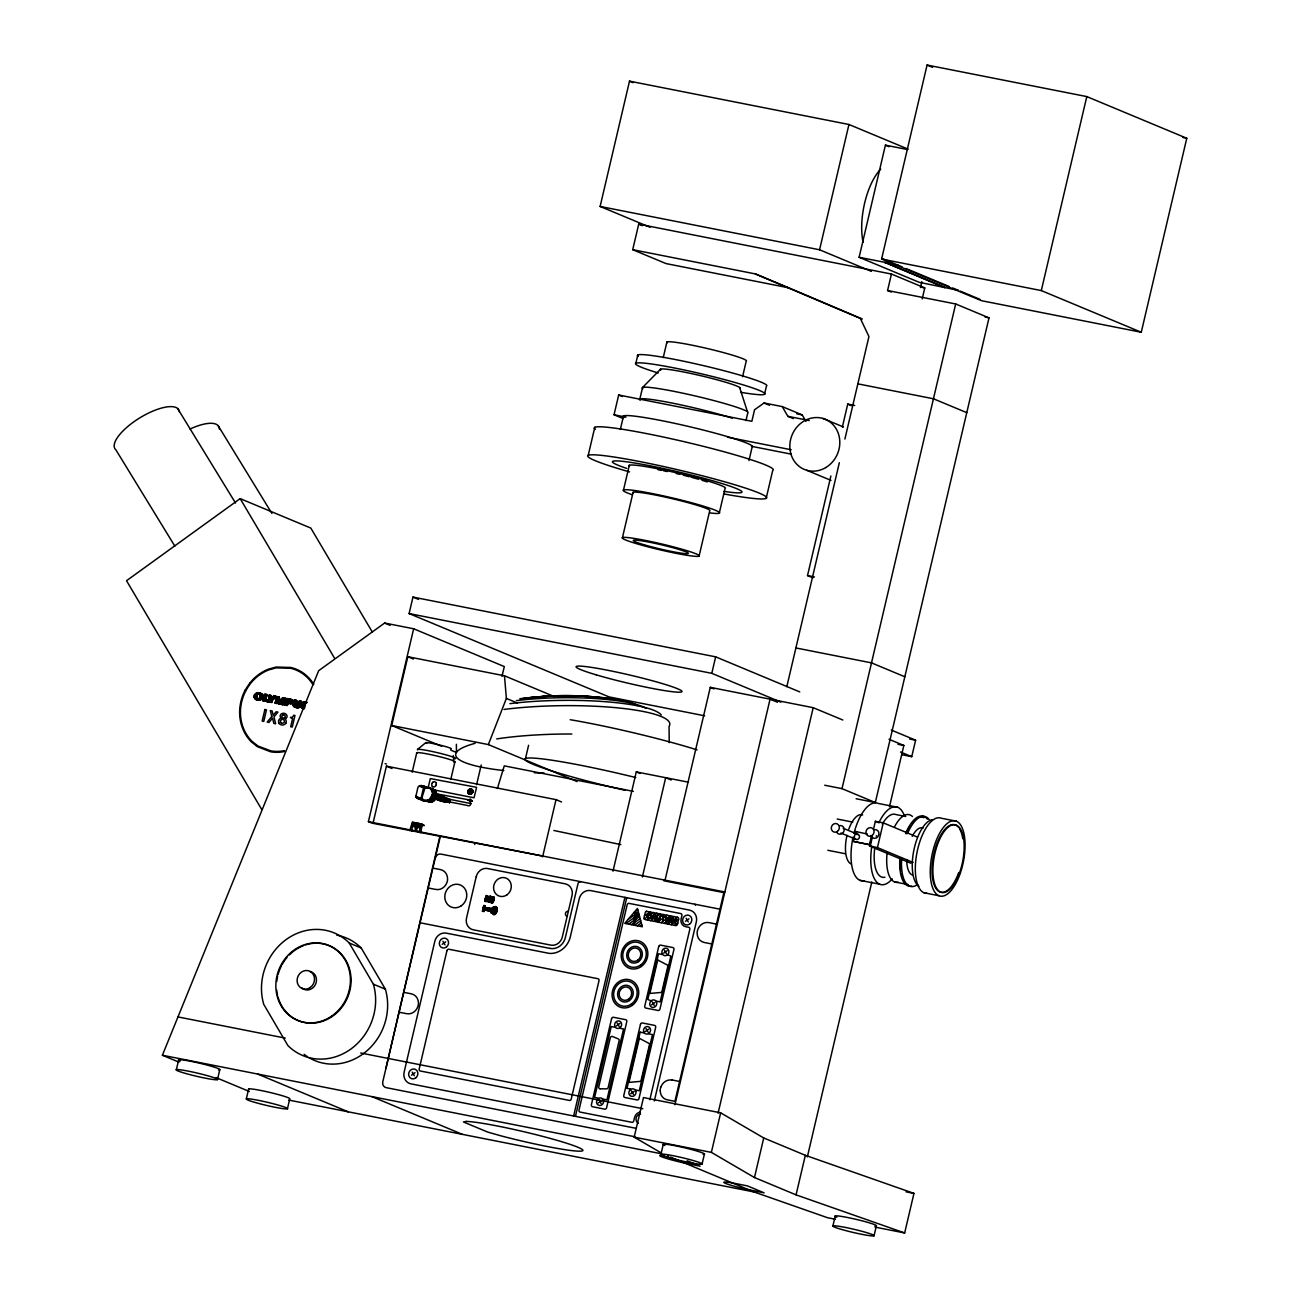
<?xml version="1.0" encoding="UTF-8"?>
<svg xmlns="http://www.w3.org/2000/svg" width="1301" height="1301" viewBox="0 0 1301 1301"><rect width="100%" height="100%" fill="white"/><g stroke="black" fill="none" stroke-linecap="round" stroke-linejoin="round"><path stroke-width="1.5" d="M421.361 799.416L424.955 788.081L424.061 786.373L430.582 788.227L432.664 793.675L429.623 799.383L426.5 800.522L421.361 799.416L423.036 800.717L431.038 802.132L435.396 799.139L466.409 805.254C475.467 808.848 465.839 793.48 472.442 801.253M449.495 803.156L449.967 799.416L432.631 792.195M256.134 699.466C258.948 691.335 250.377 702.361 260.525 699.824A3.399 3.074 -67.4 0 0 262.07 698.702C264.867 695.157 259.826 691.465 256.427 692.994M254.459 697.938L254.411 694.913L256.769 692.896M635.051 920.88C631.457 925.45 640.222 913.562 635.604 913.432M496.023 907.87L491.176 911.302C495.762 923.417 501.698 899.333 491.778 908.765L488.867 910.781M293.115 705.012L294.221 700.003L296.693 700.491C299.637 707.777 288.789 708.053 296.14 702.849M284.886 705.093L287.749 703.093L290.432 703.63A3.61 3.269 -67.4 0 0 291.148 703.678L291.44 703.63A2.114 1.919 -67.4 0 0 292.839 702.556L292.009 699.645L285.358 702.459M468.945 793.886C476.703 787.333 471.125 795.383 470.279 794.228M474.767 844.479L474.816 843.455M285.033 703.841L288.09 701.678L290.237 701.955L290.367 700.784M494.315 897.934L488.525 902.048L492.998 902.65L494.266 897.462L489.713 896.259L488.786 897.771L487.273 897.462L487.647 895.852L486.135 895.511L484.769 901.284L486.298 901.609L486.688 899.967L491.436 896.568M472.182 789.626L467.97 792.618L471.905 789.365L467.872 791.252L470.848 788.91L472.588 790.227L468.783 793.773L472.637 790.341L468.393 793.399L467.872 792.195L471.629 789.187L467.872 792.244M637.067 914.457L634.725 916.05L634.416 918.018M421.215 785.544L418.028 786.942L415.816 796.505L417.865 798.57L421.215 797.757L423.654 787.138L421.248 785.544L427.785 788.048M497.307 908.895L491.42 913.009M634.758 915.937L636.026 913.269M634.855 915.237L636.726 913.497M634.693 916.278L637.067 914.505L634.66 916.408M302.32 704.996L302.255 703.077A1.708 1.545 -67.4 0 1 302.775 702.491A2.846 2.569 -67.4 0 1 303.8 702.02C309.817 701.158 298.677 705.727 305.15 706.41M635.181 920.49C632.79 922.994 634.4 917.107 636.075 917.677L634.237 919.189L635.994 917.953M305.654 703.434L305.605 703.434A2.309 2.082 -67.4 0 0 305.068 703.418L304.662 704.215M634.888 915.01L638.384 912.082L637.425 908.488L624.756 923.32L642.304 926.784L638.384 912.082M276.105 696.474L272.429 700.345L271.925 702.54L269.47 702.052C267.778 686.798 270.429 701.808 273.584 695.937L276.105 696.425L269.746 700.881M639.539 916.424L634.042 920.457L635.945 918.083M634.579 917.091L636.953 914.879L634.66 916.506M634.823 915.465L636.84 913.627M634.546 922.994L633.506 922.913L634.563 922.897M634.514 917.449L625.879 923.547M634.286 918.848L638.954 914.245M472.816 791.528L469.612 794.163M275.178 703.174L276.69 696.539L279.243 697.043L279.975 701.418L282.593 697.71L285.147 698.214L283.585 704.833L281.504 704.426L282.252 700.963L280.024 704.134L278.69 703.874L278.138 700.149L277.227 703.581L275.178 703.174L277.764 701.337M634.059 920.344L635.604 919.157L628.725 924.1M176.351 1069.698L178.676 1059.811M262.867 700.751L264.412 694.116L266.981 694.62L265.778 699.759L269.014 700.393L268.656 701.889L262.867 700.751L266.071 698.523M288.09 701.678L289.993 699.174M295.229 707.321L297.962 705.597L299.084 700.963L301.556 701.45L300.303 706.427A2.212 2.017 -67.4 0 1 298.758 707.63L294.969 707.207M217.446 1079.635A21.223 1.626 13.2 0 0 188.564 1071.195A21.223 1.626 13.2 0 0 184.677 1073.179A21.223 1.626 13.2 0 0 217.446 1079.635L219.771 1069.747M246.328 1098.873L248.654 1088.986M287.44 1108.81A21.223 1.626 13.2 0 0 258.557 1100.37A21.223 1.626 13.2 0 0 254.671 1102.337A21.223 1.626 13.2 0 0 287.44 1108.81L289.749 1098.922A21.223 1.626 13.2 0 0 268.738 1092.173A21.223 1.626 13.2 0 0 248.767 1089.441M704.638 715.794L609.063 696.913L409.099 613.568L412.97 597.078L715.648 656.842L799.741 691.904M372.119 823.208L368.411 821.663L413.653 628.773L384.624 623.049L318.68 670.682L162.397 1055.241L179.05 1062.185M441.657 746.319L391.699 725.503L407.831 656.712L504.479 675.804L554.437 696.62M556.649 799.773L386.413 766.159L372.997 823.354L543.395 856.204M412.189 772.192L416.759 752.71M412.271 824.492L412.807 822.248M411.458 830.949L412.693 825.68M413.49 824.736L414.011 822.492M414.694 824.964L415.214 822.736M415.913 825.208L416.434 822.98M417.117 825.452L417.637 823.208M418.093 825.647L418.613 823.403M419.052 825.826L419.572 823.598M420.012 826.021L420.548 823.777L424.24 825.322M419.085 832.461L420.321 827.192M420.987 826.216L421.508 823.972M420.808 832.803L422.207 824.118L412.352 822.167L409.734 830.607M450.764 779.462L454.878 761.931M439.819 836.543L385.958 1068.186M440.275 836.641L382.787 1081.782A5.106 4.635 -67.4 0 0 386.169 1087.652L634.79 1136.732M650.093 227.285L600.119 206.452L629.505 81.15L848.951 124.489L908.196 149.176M476.605 784.649L481.224 764.972M501.991 676.406L504.3 666.567L413.653 628.773M862.335 319.038L788.65 287.797L666.031 263.583L632.709 249.694L638.71 224.13L891.445 274.039L924.767 287.928L922.198 298.921M588.215 455.35L594.785 427.313M483.029 908.732L485.322 905.756L483.793 905.447L482.443 911.253L483.972 911.546L484.346 909.887L487.29 907.87M525.474 758.581L528.596 745.262M623.13 418.564L614.039 414.775L618.674 395L751.864 421.296L754.564 409.75L764.061 403.001L782.226 406.595L802.229 414.921L805.986 421.41M620.349 429.444L623.504 415.978M635.88 363.223L637.815 354.978M639.848 399.033L642.564 387.487L660.534 369.191M623.504 490.022L629.31 465.286M542.615 856.839L556.015 799.66L561.577 801.969M663.266 357.531L666.909 341.984M622.447 537.622L633.083 492.331M612.999 871.182L636.287 771.9L688.375 782.177M699.076 556.145A39.583 3.041 13.2 0 0 645.231 540.403A39.583 3.041 13.2 0 0 637.978 544.094A39.583 3.041 13.2 0 0 699.076 556.145L709.695 510.87A39.583 3.041 13.2 0 0 670.535 498.283A39.583 3.041 13.2 0 0 633.294 493.193M742.578 376.721L746.221 361.174A40.965 3.139 13.2 0 0 705.695 348.148A40.965 3.139 13.2 0 0 667.153 342.879M573.627 1115.998L624.919 897.348M575.449 1116.356L626.74 897.706M719.258 513.179L725.064 488.46A49.454 3.789 13.2 0 0 676.113 472.735A49.454 3.789 13.2 0 0 629.586 466.376M745.961 420.63L747.766 412.937A54.349 4.163 13.2 0 0 693.986 395.667A54.349 4.163 13.2 0 0 642.857 388.674M642.385 876.988L665.673 777.705L671.235 780.015M597.842 1098.938L598.037 1098.109L594.606 1097.426L611.242 1026.554L614.657 1027.221L614.722 1025.969A3.838 3.48 -67.4 0 1 618.983 1020.96A3.838 3.48 -67.4 0 1 620.642 1027.139L619.91 1027.806A3.838 3.48 -67.4 0 1 615.08 1026.847L614.853 1026.391M748.969 460.554L752.124 447.089A66.449 5.09 13.2 0 0 686.391 425.964A66.449 5.09 13.2 0 0 623.878 417.426M764.5 394.349L766.435 386.104A66.449 5.09 13.2 0 0 700.686 364.979A66.449 5.09 13.2 0 0 638.189 356.441M603.306 1100.028L603.095 1099.556A3.838 3.464 -67.4 0 0 597.143 1099.8A3.838 3.464 -67.4 0 0 599.468 1105.476A3.838 3.464 -67.4 0 0 603.453 1100.435L603.518 1099.182L606.933 1099.865L623.553 1028.977L620.138 1028.31L620.333 1027.465M780.925 702.15L711.793 673.333L715.648 656.842M663.998 879.948L663.803 880.777L723.86 892.632L674.91 1101.345L667.315 1099.833A10.18 9.221 -67.4 0 1 664.063 1098.434A10.278 9.302 -67.4 0 1 660.908 1094.32A10.18 9.221 -67.4 0 1 660.257 1090.742M665.039 880.24L710.281 687.351L813.19 707.679L842.804 720.006M657.932 915.14L656.55 917.986A2.049 1.854 -67.4 0 0 657.916 920.344A2.049 1.854 -67.4 0 0 660.192 918.701L660.209 915.595C661.51 921.319 654.208 919.921 657.932 915.14L660.323 913.871M871.394 271.389L819.565 249.776L848.951 124.489M626.984 1088.319L640.157 1032.165M766.159 498.397L772.729 470.377A91.916 7.058 13.2 0 0 681.773 441.137A91.916 7.058 13.2 0 0 595.305 429.33M635.815 1091.311A3.838 3.48 -67.4 0 1 633.815 1095.962A3.838 3.48 -67.4 0 1 629.391 1094.775A3.838 3.48 -67.4 0 1 630.204 1089.815L630.4 1088.986L627.131 1088.335M643.767 1032.018L643.995 1032.474A3.838 3.48 -67.4 0 0 648.825 1033.417L649.557 1032.766A3.838 3.48 -67.4 0 0 647.898 1026.587A3.838 3.48 -67.4 0 0 643.621 1031.595L643.572 1032.831L640.303 1032.197M651.053 1000.908L647.817 999.444L658.55 953.731L661.965 954.414L662.014 953.21A3.838 3.48 -67.4 0 1 665.982 948.169A3.838 3.48 -67.4 0 1 668.324 953.844A3.838 3.48 -67.4 0 1 662.372 954.088L662.144 953.617M635.815 1091.311L635.88 1090.075L639.295 1090.742L652.468 1034.588L649.053 1033.921L649.232 1033.092M656.533 1001.998L656.306 1001.542A3.838 3.464 -67.4 0 0 650.354 1001.77A3.838 3.464 -67.4 0 0 652.695 1007.462A3.838 3.464 -67.4 0 0 656.663 1002.42L656.712 1001.201L660.144 1001.884L670.861 956.17L667.624 954.706M661.624 1153.158L634.189 1137.139L643.475 1097.572L720.656 1112.827L763.736 1137.968L805.335 1155.304L913.952 1193.391L904.667 1232.958L874.988 1227.087M649.85 1099.687L689.823 929.239A1.708 1.545 -67.4 0 0 688.701 927.288L685.66 926.686A6.814 6.18 -67.4 0 1 681.122 918.864L681.903 915.546A1.708 1.545 -67.4 0 0 680.765 913.578L629.066 903.382A1.708 1.545 -67.4 0 0 627.163 904.732L578.994 1110.127A1.708 1.545 -67.4 0 0 580.132 1112.079L631.814 1122.291A1.708 1.545 -67.4 0 0 633.733 1120.925L634.514 1117.624A6.814 6.18 -67.4 0 1 640.368 1112.111M654.322 1100.939L696.328 921.856A10.229 9.27 -67.4 0 0 689.53 910.115L590.703 890.6A10.229 9.253 -67.4 0 0 579.254 898.731L570.31 936.834A20.393 18.458 -67.4 0 1 565.057 946.835A20.54 18.588 -67.4 0 1 556.145 952.592A20.361 18.442 -67.4 0 1 549.185 953.373L446.276 933.142A10.229 9.253 -67.4 0 0 434.827 941.29L404.139 1072.122A10.229 9.253 -67.4 0 0 410.937 1083.863L636.287 1128.374M952.755 288.009L958.382 290.351L919.108 282.268L859.115 257.273L885.412 145.159L907.187 149.469M660.957 1154.198L663.282 1144.311M674.943 1104.744L770.062 699.157L777.461 702.247M881.59 259.045L927.076 65.05L1086.79 96.583L1186.772 138.264L1141.27 332.243L981.556 300.71L881.59 259.045L1041.304 290.578L1141.27 332.243M812.979 577.823L807.514 575.562L830.884 475.971M842.349 427.086L847.732 404.107L854.659 405.473M944.77 287.667L884.843 262.347L859.115 257.273M786.812 686.684L839.34 462.684M844.902 439.022L868.938 336.552L860.335 318.42L755.328 273.909L632.709 249.694M891.283 292.058L887.575 290.53L891.445 274.039M702.052 1164.151A21.223 1.626 13.2 0 0 673.17 1155.711A21.223 1.626 13.2 0 0 669.299 1157.679A21.223 1.626 13.2 0 0 702.052 1164.151L704.378 1154.263M718.071 1113.217L813.19 707.679M904.667 1232.958L796.066 1194.871L754.466 1177.535L711.371 1152.377L720.656 1112.827M920.457 287.537L921.84 281.666M955.682 303.962L989.004 317.867L875.329 802.538L842.007 788.65L955.682 303.962L887.575 290.53M754.466 1177.535L763.736 1137.968M872.369 837.096L870.499 845L853.293 841.389L855.619 831.502L867.425 834.055M870.499 845L869.523 844.593L871.377 836.673M910.798 863.213L869.556 846.024L871.8 836.51M873.573 828.916L875.362 821.305L883.249 822.85L916.977 836.917M913.058 862.433L877.443 847.585L883.249 822.85M796.066 1194.871L805.335 1155.304M807.336 1156.931L871.833 881.964M889.461 806.783L903.837 745.457L889.038 739.293M901.788 754.71L911.741 756.678L915.611 740.188L891.315 730.072M1041.304 290.578L1086.79 96.583M832.916 1225.884L835.242 1215.996M874.028 1235.82A21.223 1.626 13.2 0 0 845.146 1227.38A21.223 1.626 13.2 0 0 841.259 1229.347A21.223 1.626 13.2 0 0 874.028 1235.82L876.337 1225.932M636.319 916.896L634.384 918.262L636.4 916.62M298.027 705.467L301.165 703.125M467.97 790.845L471.011 788.943M497.389 788.487L504.268 765.866L633.311 791.35M470.068 794.244L472.735 792.098M636.189 917.286L634.319 918.717L636.498 916.343M636.791 915.416L634.563 917.221M391.699 725.503L488.347 744.579L506.382 698.426L504.479 675.804M645.426 912.05L644.028 917.595A1.708 1.545 -67.4 0 0 645.166 919.563L675.577 925.564A1.708 1.545 -67.4 0 0 677.479 924.214L678.65 919.238A1.708 1.545 -67.4 0 0 677.528 917.27L646.386 911.302A1.724 1.561 -67.4 0 0 645.638 911.79L646.662 911.253M302.19 703.207L303.8 702.02M262.379 694.685L260.265 696.149A3.139 2.83 -67.4 0 1 260.119 696.962A3.09 2.797 -67.4 0 1 259.924 697.466L259.728 697.808A1.724 1.561 -67.4 0 1 258.249 698.604L256.769 699.743M470.377 788.878L468.084 790.569L470.523 788.878M292.839 702.556L291.229 703.662M654.842 914.538L651.297 919.043L652.858 917.807L655.33 919.84L654.842 914.538L656.907 913.204M432.192 783.007L432.29 782.877A2.602 2.358 -67.4 0 1 432.713 782.373M297.815 705.825L301.051 703.597M657.249 915.01L650.776 920.669M254.329 697.645L256.834 695.824A2.944 2.667 -67.4 0 1 257.029 695.352A2.911 2.635 -67.4 0 1 257.322 694.864L257.452 694.734A1.691 1.529 -67.4 0 1 258.525 694.23A1.903 1.724 -67.4 0 1 259.436 694.409L260.265 695.759L262.151 694.36M647.361 919.986L649.378 918.506A2.439 2.212 -67.4 0 0 650.5 917.953A2.846 2.569 -67.4 0 0 651.053 917.286L654.127 914.392M630.204 1089.815L630.611 1089.474A3.838 3.48 -67.4 0 1 635.457 1090.433L635.685 1090.905M417.54 749.409L425.769 742.692M667.852 924.035L669.82 922.49A2.635 2.374 -67.4 0 1 668.828 922.588M258.753 694.23L260.233 693.108M258.037 694.344L259.842 692.961M295.603 707.451L297.376 706.134M653.492 912.521L644.239 918.929M301.1 706.882L301.425 707.744L303.149 706.703M254.801 698.458L256.687 697.076M259.078 694.279L260.525 693.222M290.139 700.686L291.635 699.499M290.708 703.662L293.067 701.955M289.359 701.922L287.179 705.549L284.74 705.061L286.301 698.442L291.408 699.45L289.619 700.588M294.302 706.85L295.831 705.744M302.531 705.223L304.548 703.76M673.983 916.571L664.421 923.368M372.379 632.156L310.825 528.076L240.165 498.625L126.522 580.718L261.761 809.531M260.102 695.108L261.712 693.937M255.533 699.092L257.029 698.019M278.268 700.979L279.699 699.954M471.547 789.138L467.84 791.919L471.434 789.073M468.018 792.732L472.377 789.886M468.685 793.691L472.588 790.276M272.901 696.734L273.926 696.002M297.929 707.728L300.515 705.858M301.247 707.419L302.304 706.541M303.751 705.906L305.507 704.638M301.458 706.362C306.499 706.41 299.523 708.525 303.881 709.094M303.279 708.915L304.808 707.809A2.569 2.326 -67.4 0 1 304.271 707.614L302.287 708.46M260.216 696.555L262.493 694.913M266.721 701.499L268.445 700.28M276.43 697.694L277.731 696.751M289.407 703.418L293.034 700.816M302.678 708.655L304.174 707.565M634.107 920.116L635.636 919.01M640.125 918.587L631.554 924.669M260.2 695.401L261.956 694.149M258.476 700.084L262.818 696.994M264.184 701.011L265.908 699.775M265.03 701.174L266.754 699.954M265.876 701.337L267.599 700.117M266.298 701.418L268.022 700.198M269.811 699.32L271.616 698.035M267.144 701.597L268.852 700.361M275.991 699.531L279.276 697.19M278.219 700.637L279.65 699.613M278.316 701.32L279.748 700.296M276.023 703.337L277.552 702.247M282.024 702.15L284.659 700.263M281.601 703.987L284.236 702.101M282.789 704.67L283.797 703.955M282.366 704.589L283.911 703.499M288.773 700.41L290.416 699.255M294.01 700.93L295.067 700.166M293.896 701.385L295.49 700.247M293.571 702.768L296.677 700.556M305.605 703.434L307.101 702.361M485.826 896.828L487.338 895.755M494.803 913.692L496.462 912.521M635.343 919.953L633.977 920.929L635.392 919.807M634.026 921.206L635.311 920.083M259.436 694.409L260.867 693.384M255.012 698.702L256.752 697.45M257.972 700.052L262.851 696.572M268.998 696.832L270.933 695.45M269.714 699.011L271.535 697.71M269.681 702.085L274.153 698.523M276.105 699.076L278.999 696.994M275.877 699.987L279.325 697.547M275.243 702.751L277.877 700.881M278.17 700.28L279.601 699.271M275.601 703.256L277.65 701.792M276.446 703.418L277.438 702.719M282.236 701.223L284.87 699.353M278.983 703.922L281.292 702.28M281.813 703.06L284.447 701.19M285.732 705.256L287.554 703.971M288.985 703.337L292.92 700.54M286.155 705.337L287.44 704.443M290.253 703.597L293.115 701.548M293.798 701.841L295.912 700.345M293.473 703.223L296.563 701.011M293.245 704.15L296.352 701.938M293.164 705.353L296.026 703.321M293.245 705.679L295.929 703.776M293.408 706.053L295.815 704.248M293.571 706.297L295.701 704.703M298.71 702.573L300.564 701.255M298.807 702.117L300.141 701.174M298.596 703.028L300.986 701.337M298.482 703.499L301.393 701.418M298.271 704.41L301.377 702.215M298.173 704.882L301.263 702.67M296.01 707.565L300.938 704.052M303.133 705.614L305.182 704.491L303.507 705.793M468.279 790.179L470.051 788.926M467.921 791.024L470.783 788.894M467.872 791.252L471.157 788.975M472.556 790.195L468.279 793.236L472.507 790.081M470.62 794.195L472.361 792.943M485.566 897.95L487.468 896.584M485.306 899.056L487.468 897.511M485.127 899.804L488.168 897.641M487.013 900.016L491.778 896.633M488.151 900.438L493.144 896.893M483.289 907.61L485.208 906.26M490.9 902.52L493.697 900.52M491.583 902.65L493.534 901.268M485.11 910.049L487.631 907.935M483.208 911.399L484.167 910.716M485.793 910.18L488.314 908.082M486.476 910.31L489.339 908.277M442.194 944.315L445.706 941.826M489.55 910.928L494.315 907.529M491.729 913.091L497.242 909.171M492.071 913.156L497.161 909.529M492.412 913.221L497.063 909.903M493.095 913.351L496.901 910.651M493.778 913.497L496.803 911.025M494.12 913.562L496.64 911.773M495.144 913.757L496.364 912.879M411.506 1075.179L415.019 1072.675M634.172 919.661L635.864 918.36L634.156 919.758M634.416 925.222L640.694 920.766M637.246 925.792L641.279 922.929M654.192 921.336L663.738 914.554M657.607 922.019L667.153 915.221M661.022 922.685L670.568 915.904M674.666 925.385L677.723 923.222M254.411 694.913L257.452 692.766M254.215 695.417L258.005 692.734M254.102 696.669L258.541 692.734M254.622 698.214L256.687 696.751M255.256 698.913L256.866 697.759M260.102 696.994L262.639 695.206M257.143 699.873L262.818 695.84M257.549 699.971L262.851 696.214M263.94 696.198L266.331 694.49M263.827 696.653L266.754 694.588M263.713 697.125L266.933 694.848M263.615 697.58L266.819 695.303M263.387 698.507L266.607 696.214M263.29 698.962L266.494 696.685M263.176 699.418L266.396 697.141M262.965 700.345L266.282 697.596M268.884 696.507L270.559 695.336M263.761 700.93L265.843 699.45M264.607 701.093L266.331 699.873M269.405 698.068L271.275 696.734M265.453 701.255L267.177 700.036M269.6 698.686L271.437 697.385M272.072 697.71L274.348 696.084M269.909 699.629L274.787 696.165M269.957 699.971L275.21 696.246M269.86 700.426L275.633 696.328M269.649 701.337L275.275 697.352M270.527 702.264L272.381 700.556M276.316 698.149L278.154 696.832M276.202 698.604L278.577 696.913M275.779 700.442L279.373 697.889M275.666 700.914L279.439 698.23M275.454 701.824L279.487 698.588M275.34 702.28L277.975 700.41M278.414 702.02L279.861 700.995M280.74 700.361L284.073 698.003M278.528 702.719L284.919 698.165M280.219 701.125L284.512 698.084M278.577 703.06L285.098 698.426M278.625 703.418L284.984 698.897M278.674 703.76L284.773 699.808M279.406 704.004L280.805 703.012M286.106 699.239L287.033 698.588M281.927 702.605L284.545 700.735M285.895 700.166L287.879 698.751M281.699 703.516L284.334 701.646M285.781 700.621L288.302 698.832M285.683 701.076L288.724 698.913M281.504 704.426L284.122 702.573M281.927 704.508L284.008 703.028M285.456 702.003L289.147 699.011M285.147 703.386L288.302 700.751M284.919 704.313L288.513 701.759M284.821 704.768L288.936 701.841M285.309 705.175L292.774 700.263M289.83 703.499L293.099 701.174M293.684 702.312L296.335 700.426M293.359 703.678L296.465 701.483M298.384 703.955L301.49 701.759M296.417 707.646L300.84 704.508M296.872 707.711L300.726 704.963M302.011 704.069L304.987 701.938M297.36 707.744L300.629 705.435M468.409 789.983L469.84 788.975M468.474 793.496L472.686 790.504M470.832 794.13L472.23 793.138M485.907 896.454L486.997 895.69M485.728 897.202L487.647 895.852M485.387 898.682L487.306 897.332M485.208 899.43L487.826 897.576M488.948 897.088L490.07 896.291M488.851 897.462L490.412 896.356M484.866 900.91L490.753 896.422M487.338 900.097L492.12 896.698M487.68 900.162L492.461 896.763M488.021 900.227L492.803 896.828M488.07 900.812L493.486 896.958M488.428 902.016L493.811 897.039M488.103 901.707L494.217 897.381M488.265 901.902L494.315 897.755M488.851 902.113L494.234 898.292M489.192 902.178L494.136 898.666M483.468 906.878L484.753 905.642M489.534 902.243L494.055 899.04M490.217 902.39L493.957 899.414M490.558 902.455L493.795 900.146M491.241 902.585L493.616 900.894M491.924 902.715L493.437 901.642M482.947 909.106L485.24 907.48M492.266 902.78L493.355 902.016M482.866 909.464L485.582 907.545M482.687 910.212L485.923 907.61M482.59 910.586L486.607 907.74M482.508 910.96L486.948 907.805M486.135 910.245L488.997 908.212M486.818 910.375L489.68 908.342M487.159 910.456L490.022 908.407M487.501 910.521L490.363 908.488M487.842 910.586L490.705 908.553M488.168 910.651L491.046 908.618M489.192 910.846L493.973 907.464M489.892 910.993L494.656 907.594M490.233 911.058L494.998 907.659M490.916 911.188L495.339 907.74M491.095 911.676L496.364 907.935M490.997 912.066L496.868 908.049M490.981 912.375L496.982 908.114M491.193 912.847L497.275 908.537M492.754 913.286L496.982 910.277M494.461 913.627L496.543 912.147M633.75 912.782L637.799 909.903M634.807 915.579L637.035 914.001M633.717 923.385L634.546 922.799M644.434 915.871L650.077 911.855M671.251 924.702L678.585 919.498M685.448 921.303L688.961 918.815M616.365 1025.936L619.878 1023.448M651.508 1004.925L655.021 1002.437M645.263 1031.563L648.776 1029.075M630.66 1093.848L634.172 1091.344M254.215 697.336L257.029 695.352M264.152 695.271L265.485 694.327M264.038 695.742L265.908 694.409M258.997 700.084L262.721 697.45M263.501 698.035L266.705 695.759M268.689 695.889L269.714 695.173M268.787 696.198L270.136 695.254M263.339 700.832L265.957 698.979M269.096 697.141L271.015 695.775M269.291 697.759L271.177 696.425M267.567 701.678L268.949 700.702M281.797 698.848L283.228 697.84M278.365 701.678L279.813 700.654M286.009 699.694L287.456 698.67M289.196 700.507L290.839 699.336M288.139 703.174L289.895 702.036M293.75 706.476L295.636 705.142M302.043 703.662L304.58 701.938M302.043 704.426L305.507 701.987M305.068 703.418L306.743 702.231M485.647 897.576L487.566 896.226M485.436 901.447L486.509 900.682M483.387 907.236L485.289 905.886M483.208 907.984L485.127 906.634M482.508 911.269L484.33 909.968L491.193 911.237M482.85 911.334L484.248 910.342M488.525 910.716L491.388 908.683M491.876 908.342L492.933 907.252M636.661 913.448L628.155 919.352M633.571 923.173L634.465 922.555L633.522 923.011M640.092 926.361L641.865 925.109M663.656 953.161L667.169 950.689M598.297 1102.955L601.81 1100.483M255.809 699.271L257.273 698.247M269.193 697.434L271.096 696.1M269.502 698.377L271.356 697.06M293.164 704.573L296.238 702.394M294.01 706.687L295.701 705.5M298.563 707.663L300.303 706.427M485.468 898.308L487.387 896.958M485.094 901.365L486.607 900.308M483.126 908.358L485.029 907.008M493.632 907.399L491.778 908.7L484.931 907.415M270.95 702.345L272.169 701.483M294.579 707.028L296.091 705.971M259.924 694.815L261.436 693.742M256.427 699.596L257.923 698.556M267.99 701.759L268.835 701.158M290.611 701.402L292.579 700.036M259.924 697.466L262.737 695.515M259.615 700.036L262.493 698.019M260.395 699.873L262.07 698.702M302.141 704.703L305.963 702.052M484.769 901.284L486.688 899.967L488.2 900.259L488.021 901.479M491.03 912.603L497.177 908.326M254.15 697.027L257.452 694.734M472.718 792.163L469.238 794.049M301.328 707.598L302.726 706.622M303.572 706.785L301.556 707.89M278.463 702.361L279.926 701.369M290.578 701.044L292.351 699.84M670.015 922.425A2.391 2.163 -67.4 0 0 670.649 922.084A2.635 2.374 -67.4 0 0 671.267 921.482L677.398 917.254M259.68 694.571L261.176 693.563M302.922 708.769L304.467 707.711M302.759 705.418L304.613 704.183M421.719 799.334L415.865 796.928M428.614 799.985L432.794 801.562M434.762 790.049L474.036 797.789L476.605 787.333L430.322 778.583L428.062 788.032L434.306 789.674L436.632 793.87L468.75 799.806M649.492 917.725L649.915 917.498A1.708 1.545 -67.4 0 0 650.305 917.124L651.053 917.286M419.703 785.658L425.264 787.837M419.963 785.609L425.817 787.755M425.281 801.091L415.978 797.204M420.743 785.528L426.549 787.772M600.168 1088.823L606.526 1088.839A1.708 1.545 -67.4 0 0 608.169 1087.473L619.13 1040.751A1.708 1.545 -67.4 0 0 618.251 1038.865L612.446 1036.49A1.708 1.545 -67.4 0 0 610.283 1037.775L598.769 1086.839A1.708 1.545 -67.4 0 0 599.907 1088.791M648.988 917.774L648.126 917.368A1.968 1.789 -67.4 0 1 647.849 916.912M580.848 881.72L580.636 881.688A2.569 2.326 -67.4 0 0 577.986 883.769L565.35 937.598A13.579 12.294 -67.4 0 1 550.144 948.413M667.511 1156.134L668.568 1156.329M1182.837 137.483L1186.772 138.264M600.119 206.452L819.565 249.776M884.778 262.672L898.389 265.355M920.799 287.147L924.767 287.928M985.117 317.086L989.004 317.867M857.831 383.844L933.451 398.773L966.773 412.661M796.781 413.848L802.229 414.921M782.226 406.595L787.869 416.32L809.271 420.548M614.039 414.775L625.976 417.133M727.503 437.185L791.203 449.756M751.474 446.308L791.301 454.163M807.514 575.562L814.442 576.928M795.887 647.947L871.507 662.876L904.829 676.764M409.099 613.568L711.793 673.333M909.643 739.017L915.611 740.188M897.966 744.302L903.837 745.457M824.704 785.235L842.007 788.65M856.123 798.749L875.329 802.538M897.755 807.287L878.029 803.4A39.615 16.571 -78.8 0 0 853.944 833.388M956.398 821.207A38.38 16.051 -78.8 0 0 930.248 871.654A38.38 16.051 -78.8 0 0 956.333 882.533A38.38 16.051 -78.8 0 0 956.398 821.207L941.485 818.264A38.38 16.051 -78.8 0 0 916.977 852.513A38.38 16.051 -78.8 0 0 926.767 893.299M905.756 816.491L896.047 814.589A32.118 13.433 -78.8 0 0 882.322 824.07M837.193 819.028L852.805 822.118M282.854 719.404L282.886 719.42A2.326 2.098 -67.4 0 1 284.399 720.949A1.968 1.789 -67.4 0 1 284.35 721.713A2 1.805 -67.4 0 1 284.008 722.397A2.098 1.903 -67.4 0 1 282.724 723.21A2.228 2.017 -67.4 0 1 281.959 723.21A2.114 1.903 -67.4 0 1 281.227 722.884M853.293 841.389L869.523 844.593M869.556 846.024L877.443 847.585M827.826 850.285L845.374 853.749M385.096 763.687L386.381 763.947M894.486 881.899L908.065 884.582M859.977 880.322L879.72 884.225M924.003 892.779L938.915 895.722M449.967 799.416L471.287 803.628M411.815 824.395L421.687 826.346M411.571 825.452L421.443 827.403M412.531 826.33L420.174 827.843M368.411 821.663L724.836 891.966M411.604 830.298L420.353 832.022M719.973 909.188L440.958 854.09A5.123 4.635 -67.4 0 0 435.233 858.172M432.891 868.109L440.502 869.605A10.229 9.253 -67.4 0 1 447.577 878.744A10.294 9.318 -67.4 0 1 446.91 882.631A10.229 9.253 -67.4 0 1 435.851 889.461L428.24 887.981M716.477 924.1L708.882 922.604A10.229 9.253 -67.4 0 0 697.808 929.483A10.294 9.318 -67.4 0 0 697.141 933.337A10.229 9.253 -67.4 0 0 704.215 942.477L711.826 943.973M649.687 914.294L649.736 914.31A1.854 1.691 -67.4 0 1 650.175 914.522M650.711 915.4L651.443 915.546A2.553 2.309 -67.4 0 0 651.248 914.717A2.748 2.488 -67.4 0 0 650.972 914.261A2.374 2.147 -67.4 0 0 650.158 913.644M420.077 922.767L550.095 948.429M403.765 992.338L411.36 993.834A10.229 9.253 -67.4 0 1 418.45 1002.973A10.278 9.302 -67.4 0 1 417.767 1006.86A10.229 9.253 -67.4 0 1 406.709 1013.69L399.098 1012.211M671.983 1079.96L679.577 1081.456M177.977 1016.927L285.244 1038.1M360.735 1053.013L642.824 1108.712M634.189 1137.139L711.371 1152.377M906.033 1191.83L913.952 1193.391M162.397 1055.241L661.363 1153.759M288.757 1100.077L753.995 1191.944L827.485 1217.703L835.405 1219.281M553.836 830.477L620.821 844.609M425.151 786.942L424.061 786.373L426.728 787.479M927.076 65.05L932.638 67.359M885.412 145.159L889.168 146.72M629.505 81.15L633.197 82.695M881.736 258.411L902.146 266.916M905.886 268.478L949.014 286.448M960.171 291.099L979.913 299.328M884.843 262.347L944.835 287.358M638.71 224.13L642.401 225.675M755.328 273.909L788.65 287.797M847.732 404.107L851.374 405.619M822.948 418.45L843.487 427.004M764.061 403.001L769.525 405.278M787.869 416.32L793.317 418.597M806.701 470.263L830.965 480.378M618.674 395L622.317 396.512M900.536 752.011L911.741 756.678M710.281 687.351L713.989 688.896M412.97 597.078L418.58 599.419M875.362 821.305L879.118 822.866M384.624 623.049L390.17 625.358M855.619 831.502L856.611 831.908M843.259 828.298L858.253 834.543M840.869 833.03L855.863 839.291M407.831 656.712L413.376 659.038M506.382 698.426L517.489 703.06M636.287 771.9L639.994 773.445M488.347 744.579L577.14 781.592M450.894 750.173L456.456 752.482M468.214 799.839L472.133 801.205M467.758 799.952L471.499 801.237M386.413 766.159L391.959 768.484M467.644 799.985L471.027 801.367M428.533 787.251L434.583 789.886M430.761 788.39L435.103 790.39M431.233 788.861L435.461 790.813M431.574 789.3L435.868 791.447M431.867 789.788L435.965 791.61M432.046 790.13L436.128 791.967M432.208 790.488L436.274 792.325M432.339 790.845L436.453 792.894M424.955 788.081L419.101 785.837L424.402 788.064M432.452 791.219L436.502 793.09M432.55 791.626L436.551 793.285M432.582 791.821L436.616 793.691M432.664 792.423L450 799.855M432.68 792.846L450.016 800.066M432.68 793.041L450.016 800.473M432.68 793.464L450.016 800.684M432.664 793.675L450 800.896M432.648 793.886L449.951 801.318M432.599 794.293L449.935 801.53M432.566 794.504L449.886 801.725M432.517 794.716L449.804 802.148M432.42 795.139L449.756 802.359M432.371 795.334L447.967 801.839M432.306 795.545L447.902 802.034M432.241 795.74L447.837 802.245M432.095 796.131L445.95 801.92M432.013 796.342L445.869 802.115M431.834 796.716L445.788 802.31M431.737 796.911L443.852 801.969M431.623 797.09L440.291 800.7M431.525 797.269L440.177 800.879M431.298 797.627L435.396 799.139M431.184 797.806L435.185 799.465M431.054 797.968L435.054 799.627L430.794 798.294M430.664 798.44L434.664 800.115M430.371 798.733L434.518 800.261M430.224 798.879L434.225 800.538M429.932 799.139L434.079 800.684M429.769 799.269L433.77 800.928M429.46 799.497L433.623 801.058M429.135 799.708L433.298 801.27M428.956 799.806L432.957 801.481M428.273 800.131L432.452 801.725M427.931 800.261L432.111 801.871M421.215 797.757L422.549 798.326M427.395 800.408L431.753 801.985M421.166 797.952L422.5 798.505M426.858 800.489L431.216 802.115M420.971 798.294L422.418 798.684M426.143 800.505L430.68 802.18M415.816 796.342L422.191 799.009M425.46 800.44L429.964 802.164M415.816 796.651L422.044 799.139M424.679 801.107L416.287 797.546M417.361 798.342L423.589 800.928M420.467 824.167L424.159 825.712M349.253 943.014L373.371 984.174A55.829 50.544 -67.4 0 1 350.717 1049.143A55.829 50.544 -67.4 0 1 287.895 1045.565L263.745 1004.356A55.829 50.528 -67.4 0 1 286.415 939.371A55.829 50.528 -67.4 0 1 349.253 943.014L361.255 948.022L385.372 989.183A55.829 50.544 -67.4 0 1 367.419 1050.379A55.829 50.544 -67.4 0 1 308.744 1057.502M373.371 984.174L385.372 989.183M687.188 1160.768L700.149 1166.184L683.61 1162.85A21.223 1.626 13.2 0 1 662.794 1157.207A21.223 1.626 13.2 0 1 663.786 1155.581M670.373 1157.093L753.995 1191.944M371.858 1096.597L462.505 1134.391M257.598 1074.041L348.245 1111.818M216.047 1077.602L249.353 1091.49M424.061 786.373L426.565 787.495M218.21 425.785L271.909 513.44M177.635 408.514L235.53 503.048M174.838 546.111L115.887 449.853A37.355 13.286 -31.5 0 1 140.394 417.507A37.355 13.286 -31.5 0 1 179.294 411.571M240.165 498.625L334.552 658.225M664.372 950.137L666.454 953.714M599.013 1099.93L601.095 1103.508M686.164 918.262L688.245 921.856M652.224 1001.884L654.305 1005.478M645.979 1028.522L648.061 1032.116M617.081 1022.895L619.162 1026.489M631.375 1090.807L633.457 1094.401M442.909 941.273L444.991 944.868M412.222 1072.138L414.303 1075.732M694.897 904.244L695.466 905.22M668.161 920.929L670.275 921.466A2.309 2.098 -67.4 0 0 670.747 920.994M739.619 387.487L747.457 411.75M669.234 742.66L669.056 726.446A107.235 19.548 -0.6 0 0 619.243 708.02A107.235 19.548 -0.6 0 0 504.007 709.452M456.375 744.27L456.456 752.385M307.166 1056.51A55.829 50.544 -67.4 0 1 304.109 1054.314M336.78 935.159A55.829 50.528 -67.4 0 1 361.255 948.022M305.41 944.933A40.542 36.688 -67.4 0 1 349.985 970.79A40.542 36.688 -67.4 0 1 323.445 1020.976A40.542 36.688 -67.4 0 1 277.959 996.875M277.536 995.232A40.542 36.688 -67.4 0 1 276.706 990.126M276.755 981.458A40.542 36.688 -67.4 0 1 277.617 976.254M278.056 974.547A40.542 36.688 -67.4 0 1 281.195 966.285M282.008 964.74A40.542 36.688 -67.4 0 1 286.984 957.487M289.342 954.918A40.542 36.688 -67.4 0 1 303.54 945.599M309.914 971.473A9.465 8.57 -67.4 0 1 315.411 984.613A9.465 8.57 -67.4 0 1 301.751 987.833M190.011 429.037A37.355 13.286 -31.5 0 1 219.365 429.135M647.134 915.465A2.374 2.147 -67.4 0 1 649.362 913.497M567.171 916.278A2.553 2.309 -67.4 0 1 565.48 913.351A2.553 2.309 -67.4 0 1 568.342 911.318M649.264 914.245A1.935 1.756 -67.4 0 0 648.272 914.782A1.773 1.594 -67.4 0 0 647.979 915.205M647.556 915.611A1.756 1.594 -67.4 0 1 647.768 915.075M649.069 914.196A1.756 1.594 -67.4 0 1 649.589 914.229M647.735 916.571A2.163 1.968 -67.4 0 1 647.784 915.725M668.925 922.311A2.472 2.228 -67.4 0 1 668.291 922.035M671.235 921.466A3.041 2.765 -67.4 0 0 671.69 920.49A3.187 2.878 -67.4 0 0 671.771 919.465M671.739 919.465A3.318 3.009 -67.4 0 0 671.511 918.555L671.414 918.49A2.635 2.374 -67.4 0 0 670.893 917.904A2.472 2.228 -67.4 0 0 669.251 917.563A2.748 2.488 -67.4 0 0 668.438 917.969M647.654 917.969A2.635 2.374 -67.4 0 1 647.117 917.026A2.342 2.13 -67.4 0 1 647.02 916.489A3.318 3.009 -67.4 0 1 647.101 915.579M648.158 918.392A2.439 2.212 -67.4 0 1 647.54 917.986M649.313 918.408A2.553 2.309 -67.4 0 1 648.207 918.311M650.549 914.928A1.854 1.691 -67.4 0 1 650.793 915.481M649.427 913.497A2.26 2.049 -67.4 0 1 650.158 913.644M668.372 918.164A2.488 2.244 -67.4 0 0 667.38 919.726A3.187 2.895 -67.4 0 0 667.299 920.604A2.488 2.244 -67.4 0 0 667.478 921.206A2.407 2.179 -67.4 0 0 668.259 922.23M638.319 1123.3A5.025 4.553 -67.4 0 1 640.531 1113.867M667.998 920.441A2.553 2.309 -67.4 0 1 668.08 919.726A1.903 1.708 -67.4 0 1 668.73 918.636L670.861 918.994A1.756 1.594 -67.4 0 1 671.04 919.628A2.423 2.195 -67.4 0 1 670.991 920.344A2.309 2.098 -67.4 0 1 670.731 920.962M660.924 1086.904A10.18 9.221 -67.4 0 1 671.934 1080.074M660.225 1090.677A10.278 9.302 -67.4 0 1 660.908 1086.79M312.988 684.716A42.608 38.558 -67.4 0 0 290.643 668.275L276.137 667.868L268.884 669.869A42.852 38.786 -67.4 0 0 250.491 683.562A42.461 38.428 -67.4 0 0 246.052 690.392M284.415 750.644A42.608 38.558 -67.4 0 1 270.852 750.888L257.826 745.945L252.101 741.375A42.852 38.786 -67.4 0 1 241.482 721.957A42.461 38.428 -67.4 0 1 240.88 706.053A42.884 38.819 -67.4 0 1 246.084 690.262M249.906 683.041A43.714 39.567 -67.4 0 1 268.673 669.072L276.072 667.039L290.871 667.462A43.502 39.372 -67.4 0 1 313.769 684.391M284.626 751.506A43.502 39.372 -67.4 0 1 270.641 751.799L257.387 746.676L251.548 742.025A43.73 39.583 -67.4 0 1 240.718 722.218A43.323 39.209 -67.4 0 1 239.677 714.282M239.66 714.119A43.73 39.583 -67.4 0 1 245.385 689.725M285.797 723.437A3.692 3.334 -67.4 0 0 285.765 719.778A3.789 3.431 -67.4 0 0 285 718.868A3.431 3.106 -67.4 0 0 285.911 718.412A3.252 2.944 -67.4 0 0 286.61 717.729A3.009 2.716 -67.4 0 0 286.984 716.884A2.472 2.244 -67.4 0 0 287.049 715.973A3.513 3.171 -67.4 0 0 286.155 714.298A3.708 3.35 -67.4 0 0 285.309 713.696A3.708 3.35 -67.4 0 0 284.464 713.387L284.269 713.338A3.399 3.074 -67.4 0 0 283.195 713.29A3.675 3.334 -67.4 0 0 282.154 713.501A3.122 2.83 -67.4 0 0 280.609 714.688A2.797 2.537 -67.4 0 0 280.252 715.534A2.83 2.553 -67.4 0 0 280.219 716.461A3.187 2.895 -67.4 0 0 281.179 718.119A3.854 3.496 -67.4 0 0 280.057 718.656A3.561 3.236 -67.4 0 0 278.707 720.396L278.674 720.543A3.35 3.041 -67.4 0 0 278.544 721.665A3.578 3.252 -67.4 0 0 278.804 722.787M245.385 690.002A43.323 39.209 -67.4 0 1 249.89 683.155M278.788 722.803A4.602 4.163 -67.4 0 0 279.455 723.779A3.903 3.529 -67.4 0 0 280.398 724.511A4.131 3.74 -67.4 0 0 281.488 724.917L281.618 724.95A4.131 3.74 -67.4 0 0 282.821 724.999A4.001 3.627 -67.4 0 0 285.049 724.023A3.61 3.269 -67.4 0 0 285.813 723.112M255.142 694.425A3.139 2.83 -67.4 0 1 256.671 693.254M283.407 714.899A1.756 1.594 -67.4 0 1 284.529 715.111A1.854 1.675 -67.4 0 1 284.968 715.566A1.756 1.594 -67.4 0 1 284.886 717.55M281.292 722.917A2.228 2.017 -67.4 0 1 280.496 720.689M282.154 719.388A2.326 2.098 -67.4 0 0 280.788 720.185A2.195 1.984 -67.4 0 0 280.463 720.884M282.187 719.274A2.195 1.984 -67.4 0 1 282.951 719.307M284.919 717.388A1.756 1.577 -67.4 0 1 284.496 717.778A2.114 1.919 -67.4 0 1 282.171 717.436A1.643 1.48 -67.4 0 1 283.276 714.786M416.873 753.133A19.678 1.512 13.2 0 1 437.9 756.255A19.678 1.512 13.2 0 1 453.691 762.044M453.285 755.572A10.863 9.823 -67.4 0 1 453.317 760.971M417.654 749.848A19.678 1.512 13.2 0 1 438.665 752.97A19.678 1.512 13.2 0 1 454.456 758.743M426.793 743.456A13.173 1.008 13.2 0 1 438.242 744.676A13.173 1.008 13.2 0 1 450.488 748.937M432.94 782.161A2.423 2.195 -67.4 0 1 434.615 781.755A2.423 2.195 -67.4 0 1 435.884 782.633M432.615 786.682A2.569 2.326 -67.4 0 1 432.176 783.316M436.193 784.812A2.635 2.374 -67.4 0 1 432.371 786.585M436.03 782.893A2.472 2.244 -67.4 0 1 436.193 784.666M544.127 773.054A107.235 19.548 -0.6 0 1 534.321 772.745M503.812 770.55A107.235 19.548 -0.6 0 1 475.109 743.31M496.738 738.919A107.235 19.548 -0.6 0 1 571.822 734.024M509.894 703.646A99.722 18.181 -0.6 0 1 661.25 714.932M516.367 700.621A86.728 15.823 -0.6 0 1 646.012 708.394M526.385 698.182A61.31 11.172 -0.6 0 1 599.208 697.515M605.29 698.409A61.31 11.172 -0.6 0 1 610.641 699.45M530.011 698.003A52.447 9.562 -0.6 0 1 588.117 696.572M593.874 697.206A52.447 9.562 -0.6 0 1 598.07 697.791M519.831 698.735A77.979 14.213 -0.6 0 1 637.539 705.565M523.165 698.474A69.538 12.685 -0.6 0 1 611.99 699.109M624.838 790.244A97.51 7.481 13.2 0 1 525.067 758.873A97.51 7.481 13.2 0 1 635.815 777.559M570.228 719.713A97.51 7.481 13.2 0 1 697.092 749.864M874.841 829.664A4.407 3.984 -67.4 0 1 878.923 833.258A4.407 3.984 -67.4 0 1 875.638 838.186A4.407 3.984 -67.4 0 1 870.987 835.453M876.63 835.681A2.651 2.407 -67.4 0 1 876.126 836.136M856.4 834.445A2.651 2.407 -67.4 0 1 859.343 835.827A2.651 2.407 -67.4 0 1 858.123 839.194A2.651 2.407 -67.4 0 1 854.968 838.413M840.137 825.55A4.407 3.984 -67.4 0 1 843.715 831.729A4.407 3.984 -67.4 0 1 836.706 832.347M907.513 833.599A35.696 14.929 -78.8 0 1 929.158 819.516M917.644 884.404A35.696 14.929 -78.8 0 1 901.691 858.432M851.147 863.945A25.223 10.554 -78.8 0 1 847 835.34M848.821 829.144A25.223 10.554 -78.8 0 1 862.644 814.995M912.18 874.89A24.117 10.083 -78.8 0 1 906.732 859.766M912.229 836.348A24.117 10.083 -78.8 0 1 923.173 828.054M918.913 886.323A34.46 14.409 -78.8 0 1 913.741 850.789A34.46 14.409 -78.8 0 1 931.988 819.711M958.691 872.564A34.46 14.409 -78.8 0 1 936.574 889.315A34.46 14.409 -78.8 0 1 936.622 844.365A34.46 14.409 -78.8 0 1 958.739 827.615M959.65 828.948A34.46 14.409 -78.8 0 1 962.773 838.787M905.74 833.258A35.696 14.929 -78.8 0 1 927.402 819.158M911.692 886.111A35.696 14.929 -78.8 0 1 899.918 858.091M884.94 877.232A32.118 13.433 -78.8 0 1 874.662 848.756M902.357 877.281A34.46 14.409 -78.8 0 1 901.463 874.239M900.796 870.792A34.46 14.409 -78.8 0 1 900.471 857.847M906.098 833.876A34.46 14.409 -78.8 0 1 909.968 826.281M911.903 823.484A34.46 14.409 -78.8 0 1 914.587 820.476M920.002 817.353A34.46 14.409 -78.8 0 1 923.759 817.662M894.535 826.834A34.46 14.409 -78.8 0 1 912.408 816.475M898.243 882.208A34.46 14.409 -78.8 0 1 887.038 853.407M879.785 820.915A39.615 16.571 -78.8 0 1 904.325 815.694M892.21 878.939A39.615 16.571 -78.8 0 1 875.069 879.899A39.615 16.571 -78.8 0 1 871.849 846.057M864.319 880.696A39.615 16.571 -78.8 0 1 853.082 837.047M631.944 494.64A49.454 3.789 13.2 0 1 639.604 491.258A49.454 3.789 13.2 0 1 703.906 506.3A49.454 3.789 13.2 0 1 710.232 512.952M640.157 400.22A54.349 4.163 13.2 0 1 670.08 402.659A54.349 4.163 13.2 0 1 732.235 418.206M660.762 370.086A40.965 3.139 13.2 0 1 699.304 375.355A40.965 3.139 13.2 0 1 739.846 388.381M658.176 372.964A66.449 5.09 13.2 0 1 653.72 364.313A66.449 5.09 13.2 0 1 748.01 386.397A66.449 5.09 13.2 0 1 740.708 392.3M629.554 471.905A91.916 7.058 13.2 0 1 609.649 456.375A91.916 7.058 13.2 0 1 745.619 488.151A91.916 7.058 13.2 0 1 723.632 493.892M626.74 468.393A66.449 5.09 13.2 0 1 634.514 462.993A66.449 5.09 13.2 0 1 723.909 484.135A66.449 5.09 13.2 0 1 723.925 491.388M658.062 469.71A39.583 3.041 13.2 0 1 661.656 470.393M663.51 470.767A39.583 3.041 13.2 0 1 667.364 471.564M676.325 473.548A39.583 3.041 13.2 0 1 679.707 474.345M683.35 475.239A39.583 3.041 13.2 0 1 689.254 476.719M691.14 477.223A39.583 3.041 13.2 0 1 698.312 479.191M701.938 480.248A39.583 3.041 13.2 0 1 707.224 481.923M863.116 242.36A48.153 20.133 -78.8 0 1 880.728 169.13M180.302 1061.047A21.223 1.626 13.2 0 1 198.76 1062.998A21.223 1.626 13.2 0 1 218.487 1069.877M836.868 1217.232A21.223 1.626 13.2 0 1 855.342 1219.183A21.223 1.626 13.2 0 1 875.069 1226.062M664.909 1145.547A21.223 1.626 13.2 0 1 683.367 1147.498A21.223 1.626 13.2 0 1 703.093 1154.377M415.214 828.152C417.751 826.672 416.027 831.99 415.263 829.453C415.621 833.421 418.922 825.289 415.214 828.087M634.986 914.31L636.498 913.351L634.986 914.31M634.026 920.571L635.473 919.547L634.026 920.571M264.884 709.517L262.168 721.112L263.761 721.421L266.477 709.826L264.884 709.517M290.53 717.436L292.579 718.624L290.676 726.739L292.27 727.048L294.985 715.469L293.668 715.208A2.813 2.537 -67.4 0 1 290.53 717.436M446.959 950.608L419.182 1069.032A1.708 1.545 -67.4 0 0 420.304 1070.999L569.334 1100.418A1.708 1.545 -67.4 0 0 571.237 1099.052L599.013 980.629A1.708 1.545 -67.4 0 0 598.167 978.759L448.861 949.242A1.708 1.545 -67.4 0 0 446.959 950.608M476.231 876.663L466.522 918.067A10.229 9.253 -67.4 0 0 473.304 929.808L550.86 945.128A10.229 9.253 -67.4 0 0 562.325 936.996L572.033 895.576A10.229 9.253 -67.4 0 0 565.236 883.834L486.802 868.401A10.229 9.253 -67.4 0 0 476.231 876.663M611.584 1018.634L591.386 1104.777A1.708 1.545 -67.4 0 0 592.508 1106.728L604.672 1109.135A1.708 1.545 -67.4 0 0 606.591 1107.785L626.789 1021.643A1.708 1.545 -67.4 0 0 625.651 1019.675L613.487 1017.284A1.708 1.545 -67.4 0 0 611.584 1018.634M661.819 915.904L663.12 916.945L662.827 921.303L663.819 917.091L665.478 916.636L661.819 915.904M640.482 1024.342L623.764 1095.572A1.691 1.545 -67.4 0 0 624.903 1097.524L637.067 1099.93A1.708 1.545 -67.4 0 0 638.97 1098.581L655.671 1027.351A1.708 1.545 -67.4 0 0 654.549 1025.383L642.385 1022.976A1.708 1.545 -67.4 0 0 640.482 1024.342M658.729 946.494L644.759 1006.128A1.691 1.545 -67.4 0 0 645.881 1008.08L658.046 1010.47A1.708 1.545 -67.4 0 0 659.949 1009.121L673.934 949.502A1.708 1.545 -67.4 0 0 672.812 947.535L660.648 945.144A1.708 1.545 -67.4 0 0 658.745 946.494M666.372 916.815L665.901 921.921L666.372 916.815M639.344 1038.328L629.001 1082.383L640.873 1081.342L649.687 1043.76L639.344 1038.328M657.721 959.992L649.866 993.444L661.737 992.403L668.063 965.423L657.721 959.992M672.991 918.116L671.82 923.092L673.365 919.579L675.479 923.808L676.65 918.831L675.105 922.344L672.991 918.116M271.779 716.509L267.16 722.088L268.982 722.462L272.527 718.152L273.844 723.421L275.666 723.779L273.974 716.932L277.959 712.102L276.137 711.745L273.21 715.29L272.12 710.948L270.299 710.59L271.779 716.509M636.173 913.269L635.051 914.066L636.287 913.286M466.262 1121.413L463.432 1121.966L487.761 1132.098L500.657 1135.757A61.993 4.749 13.2 0 0 578.782 1151.174A61.993 4.749 13.2 0 0 544.371 1136.83A61.993 4.749 13.2 0 0 466.262 1121.413M736.122 1183.666L731.504 1182.804A21.223 1.626 13.2 0 0 725.535 1183.39A21.223 1.626 13.2 0 0 747.603 1189.521L764.126 1192.854L747.457 1185.894L736.122 1183.666M310.288 987.492A9.465 8.57 -67.4 0 0 310.028 971.375A9.465 8.57 -67.4 0 0 297.1 980.661A9.465 8.57 -67.4 0 0 310.288 987.492M332.324 1015.642A40.542 36.688 -67.4 0 0 331.218 946.64A40.542 36.688 -67.4 0 0 275.845 986.402A40.542 36.688 -67.4 0 0 332.324 1015.642M415.621 1078.009A5.041 4.553 -67.4 0 0 415.523 1069.438A5.041 4.553 -67.4 0 0 408.628 1074.333A5.041 4.553 -67.4 0 0 415.621 1078.009M506.967 894.844A9.644 8.733 -67.4 0 0 506.788 878.435A9.644 8.733 -67.4 0 0 493.567 887.819A9.644 8.733 -67.4 0 0 506.967 894.844M461.383 905.707A11.937 10.815 -67.4 0 0 461.156 885.363A11.937 10.815 -67.4 0 0 444.796 896.991A11.937 10.815 -67.4 0 0 461.383 905.707M632.205 1005.397A14.506 13.124 -67.4 0 0 631.928 980.694A14.506 13.124 -67.4 0 0 612.055 994.826A14.506 13.124 -67.4 0 0 632.205 1005.397M640.531 965.098A12.799 11.579 -67.4 0 0 640.303 943.306A12.799 11.579 -67.4 0 0 622.756 955.747A12.799 11.579 -67.4 0 0 640.531 965.098M631.408 1004.014A12.799 11.579 -67.4 0 0 631.164 982.222A12.799 11.579 -67.4 0 0 613.633 994.68A12.799 11.579 -67.4 0 0 631.408 1004.014M446.308 947.161A5.041 4.553 -67.4 0 0 446.227 938.59A5.041 4.553 -67.4 0 0 439.315 943.501A5.041 4.553 -67.4 0 0 446.308 947.161M641.328 966.48A14.506 13.124 -67.4 0 0 641.068 941.778A14.506 13.124 -67.4 0 0 621.195 955.893A14.506 13.124 -67.4 0 0 641.328 966.48M637.734 960.252A6.83 6.18 -67.4 0 0 637.604 948.624A6.83 6.18 -67.4 0 0 628.253 955.276A6.83 6.18 -67.4 0 0 637.734 960.252M629.408 1000.55A8.522 7.725 -67.4 0 0 629.245 986.028A8.522 7.725 -67.4 0 0 617.552 994.338A8.522 7.725 -67.4 0 0 629.408 1000.55M689.563 924.133A5.025 4.553 -67.4 0 0 689.481 915.562A5.025 4.553 -67.4 0 0 682.586 920.457A5.025 4.553 -67.4 0 0 689.563 924.133M638.531 961.634A8.522 7.725 -67.4 0 0 638.368 947.112A8.522 7.725 -67.4 0 0 626.692 955.406A8.522 7.725 -67.4 0 0 638.531 961.634M628.594 999.168A6.83 6.18 -67.4 0 0 628.481 987.557A6.83 6.18 -67.4 0 0 619.13 994.192A6.83 6.18 -67.4 0 0 628.594 999.168M596.297 674.877A54.349 4.163 13.2 0 0 681.448 691.986A54.349 4.163 13.2 0 0 609.486 670.617A54.349 4.163 13.2 0 0 596.297 674.877M872.093 835.535A4.407 3.984 -67.4 0 0 872.012 828.038A4.407 3.984 -67.4 0 0 865.978 832.315A4.407 3.984 -67.4 0 0 872.093 835.535M837.389 831.42A4.407 3.984 -67.4 0 0 837.307 823.923A4.407 3.984 -67.4 0 0 831.274 828.217A4.407 3.984 -67.4 0 0 837.389 831.42M956.316 880.24A34.46 14.409 -78.8 0 0 956.365 825.176A34.46 14.409 -78.8 0 0 932.882 870.483A34.46 14.409 -78.8 0 0 956.316 880.24M825.793 467.547A27.175 24.589 -67.4 0 0 828.786 421.117A27.175 24.589 -67.4 0 0 789.886 444.389A27.175 24.589 -67.4 0 0 825.793 467.547M644.45 544.875A28.346 2.179 13.2 0 0 688.196 553.527A28.346 2.179 13.2 0 0 649.638 542.241A28.346 2.179 13.2 0 0 644.45 544.875"/></g></svg>
